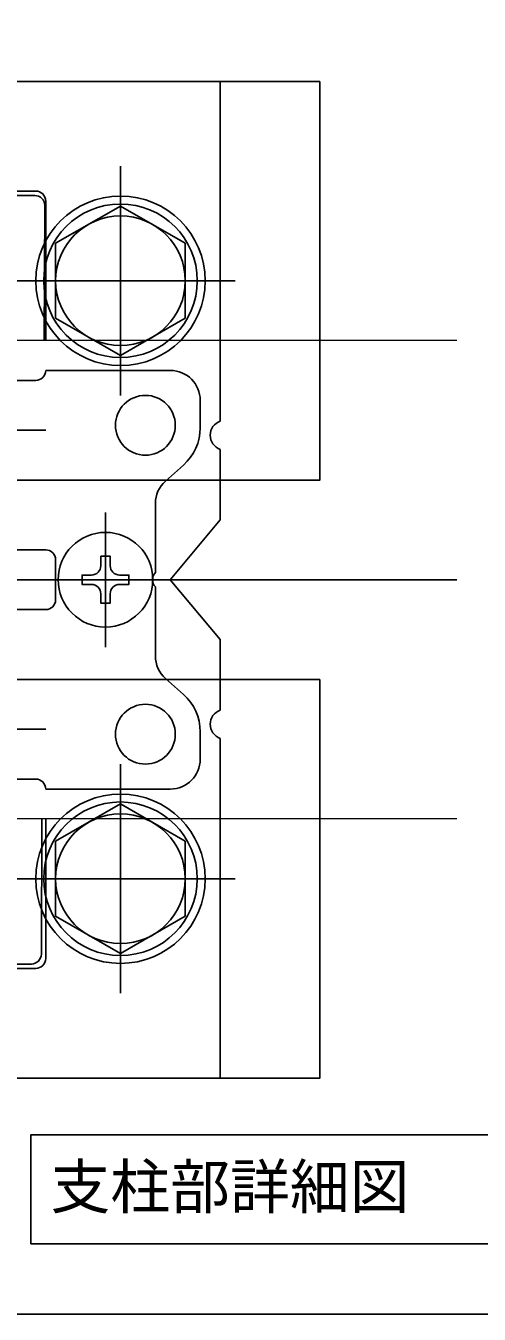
# Model space of a CAD drawing. Units: millimetres, scale not verified. Extents: x -875 to 875, y -1299 to 1292.
# Drawn here: x 90 to 181, y -1299.2 to -1040.6 of the extents above; entities that cross this region are included whole.
import ezdxf
from ezdxf.enums import TextEntityAlignment as Align

# ---------------------------------------------------------------- set-up
doc = ezdxf.new("R2010")
doc.units = ezdxf.units.MM
doc.header["$LTSCALE"] = 8
for name, color, linetype in [('0-2_USER1', 3, 'Continuous'), ('0-6_YKK_13', 4, 'Continuous'), ('0-9_YKK_ZWAK', 7, 'Continuous'), ('0-A_YSS_K', 3, 'Continuous')]:
    doc.layers.add(name, color=color, linetype=linetype)
doc.layers.add('0-5_YKK_12', color=2, linetype='Continuous', lineweight=18)
doc.styles.add('ＭＳ ゴシック', font='')
doc.styles.get('ＭＳ ゴシック').set_extended_font_data('MS Gothic')

msp = doc.modelspace()

# ---------------------------------------------------------------- linework, layer by layer
at = {"layer": '0-2_USER1'}
msp.add_lwpolyline([(91.033, -1277.169), (91.033, -1263.169), (202.341, -1263.169), (202.341, -1285.052), (91.033, -1285.052)], close=True, dxfattribs=at)
at = {"layer": '0-5_YKK_12'}
for p, q in [((176.476, -1103.801), (80.008, -1103.801)), ((176.476, -1199.801), (80.008, -1199.801))]:
    msp.add_line(p, q, dxfattribs=at)
at = {"layer": '0-6_YKK_13'}
for p, q in [((129.008, -1051.801), (-30.992, -1051.801)), ((129.008, -1051.801), (129.008, -1119.973)), ((109.008, -1114.801), (109.008, -1068.801)), ((92.008, -1073.801), (54.008, -1073.801)), ((91.826, -1074.686), (54.08, -1074.686)), ((93.826, -1076.695), (93.702, -1103.801)), ((94.008, -1075.801), (94.008, -1103.801)), ((109.008, -1076.801), (96.008, -1084.284)), ((109.008, -1076.801), (122.008, -1084.284)), ((96.008, -1084.284), (96.008, -1099.318)), ((122.008, -1099.296), (122.008, -1084.284)), ((86.008, -1091.801), (132.008, -1091.801)), ((109.008, -1106.801), (96.008, -1099.318)), ((109.008, -1106.801), (122.008, -1099.318)), ((92.008, -1111.801), (84.008, -1111.801)), ((94.008, -1109.801), (119.008, -1109.801)), ((125.008, -1115.801), (125.008, -1121.31)), ((94.008, -1121.801), (63.008, -1121.801)), ((129.008, -1125.63), (129.008, -1139.801)), ((121.652, -1128.785), (118.022, -1132.011)), ((116.008, -1136.495), (116.008, -1150.373)), ((106.008, -1165.301), (106.008, -1138.301)), ((129.008, -1139.801), (119.008, -1151.801)), ((94.008, -1145.801), (84.008, -1145.801)), ((96.008, -1155.801), (96.008, -1147.801)), ((105.068, -1148.981), (105.068, -1147.101)), ((92.508, -1151.801), (119.508, -1151.801)), ((116.008, -1153.229), (116.008, -1167.107)), ((129.008, -1163.801), (119.008, -1151.801)), ((84.008, -1157.801), (94.008, -1157.801)), ((129.008, -1163.801), (129.008, -1177.973)), ((121.652, -1174.818), (118.022, -1171.591)), ((94.008, -1181.801), (63.008, -1181.801)), ((125.008, -1187.801), (125.008, -1182.292)), ((129.008, -1183.63), (129.008, -1251.801)), ((109.008, -1234.801), (109.008, -1188.801)), ((92.008, -1191.801), (84.008, -1191.801)), ((94.008, -1193.801), (119.008, -1193.801)), ((109.008, -1196.801), (96.008, -1204.284)), ((109.008, -1196.801), (122.008, -1204.284)), ((93.264, -1199.801), (93.14, -1226.928)), ((94.008, -1199.801), (94.008, -1227.804)), ((96.008, -1204.284), (96.008, -1219.318)), ((122.008, -1219.296), (122.008, -1204.284)), ((86.008, -1211.801), (132.008, -1211.801)), ((109.008, -1226.801), (96.008, -1219.318)), ((109.008, -1226.801), (122.008, -1219.318)), ((92.02, -1229.801), (54.008, -1229.801)), ((91.143, -1228.917), (54.08, -1228.917)), ((129.008, -1251.801), (-30.992, -1251.801))]:
    msp.add_line(p, q, dxfattribs=at)
for points in [[(149.008, -1051.801), (149.008, -1131.801), (69.008, -1131.801), (69.008, -1051.801)], [(149.008, -1171.801), (149.008, -1251.801), (69.008, -1251.801), (69.008, -1171.801)]]:
    msp.add_lwpolyline(points, close=True, dxfattribs=at)
for points in [[(105.068, -1147.101), (106.948, -1147.101), (106.948, -1148.981)], [(103.188, -1152.741), (101.308, -1152.741), (101.308, -1150.861), (103.188, -1150.861)], [(108.828, -1150.861), (110.708, -1150.861), (110.708, -1152.741), (108.828, -1152.741)], [(106.948, -1154.621), (106.948, -1156.501), (105.068, -1156.501), (105.068, -1154.621)]]:
    msp.add_lwpolyline(points, dxfattribs=at)
for centre, radius in [((109.008, -1091.801), 17), ((109.008, -1091.801), 15.4), ((109.008, -1091.801), 13), ((114.008, -1120.801), 6), ((106.008, -1151.801), 9.5), ((114.008, -1182.801), 6), ((109.008, -1211.801), 17), ((109.008, -1211.801), 15.4), ((109.008, -1211.801), 13)]:
    msp.add_circle(centre, radius, dxfattribs=at)
for centre, radius, start, end in [((91.826, -1076.686), 2, 359.7383, 90), ((92.008, -1075.801), 2, 0, 90), ((92.008, -1109.801), 2, 270, 0), ((119.008, -1115.801), 6, 0, 90), ((115.008, -1121.31), 10, 311.63354, 0), ((130.008, -1122.801), 3, 109.47122, 250.52878), ((122.008, -1136.495), 6, 131.63354, 180), ((94.008, -1147.801), 2, 0, 90), ((103.188, -1148.981), 1.88, 270, 0), ((108.828, -1148.981), 1.88, 180, 270), ((117.408, -1151.801), 2, 134.427, 225.573), ((103.188, -1154.621), 1.88, 0, 90), ((108.828, -1154.621), 1.88, 90, 180), ((94.008, -1155.801), 2, 270, 0), ((122.008, -1167.107), 6, 180, 228.36646), ((115.008, -1182.292), 10, 0, 48.36646), ((130.008, -1180.801), 3, 109.47122, 250.52878), ((119.008, -1187.801), 6, 270, 0), ((92.008, -1193.801), 2, 0, 90), ((91.136, -1226.913), 2.004, 270.18156, 359.55613)]:
    msp.add_arc(centre, radius, start, end, dxfattribs=at)
msp.add_ellipse((92.005, -1227.789), major_axis=(-0.974, 1.765), ratio=0.991424, start_param=2.6412593, end_param=4.2047718, dxfattribs=at)
at = {"layer": '0-9_YKK_ZWAK'}
msp.add_lwpolyline([(-875, -1299.2), (875, -1299.2), (875, 1250.8)], dxfattribs=at)
at = {"layer": '0-A_YSS_K'}
msp.add_line((-82.578, -1151.801), (176.476, -1151.801), dxfattribs=at)

# ---------------------------------------------------------------- texts
at = {"layer": '0-2_USER1', "style": 'ＭＳ ゴシック'}
msp.add_text('支柱部詳細図', height=8.798, dxfattribs=at).set_placement((94.977, -1280.632), align=Align.BOTTOM_LEFT)

doc.saveas('drawing.dxf')
